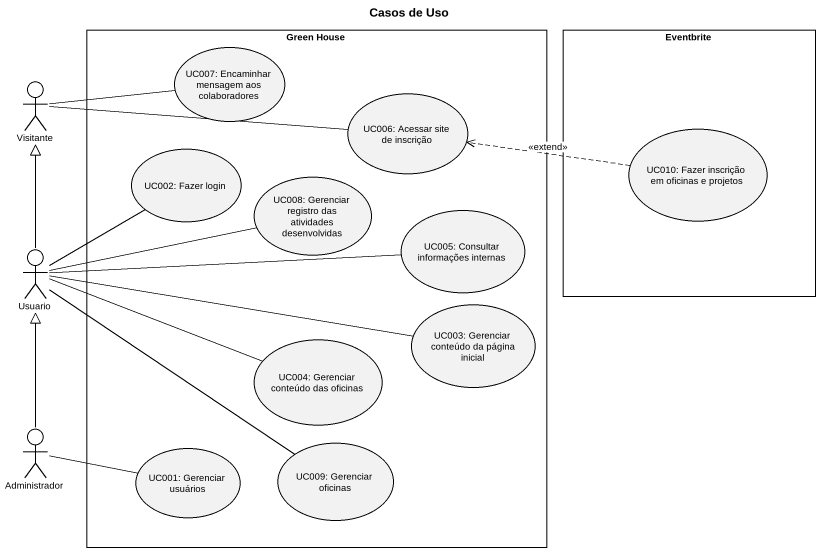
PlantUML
@startuml
title Casos de Uso
rectangle "Green House" as Green_House {
  usecase "UC007: Encaminhar mensagem aos colaboradores" as UC007_Encaminhar_mensagem
  usecase "UC006: Acessar site de inscrição" as UC006_Acessar_site_de
  usecase "UC002: Fazer login" as UC002_Fazer_login
  usecase "UC008: Gerenciar registro das atividades desenvolvidas" as UC008_Gerenciar_registro
  usecase "UC005: Consultar informações internas" as UC005_Consultar_informações
  usecase "UC003: Gerenciar conteúdo da página inicial" as UC003_Gerenciar_conteúdo_da
  usecase "UC004: Gerenciar conteúdo das oficinas" as UC004_Gerenciar_conteúdo
  usecase "UC001: Gerenciar usuários" as UC001_Gerenciar_usuários
  usecase "UC009: Gerenciar oficinas" as UC009_Gerenciar_oficinas
}
rectangle Eventbrite {
  usecase "UC010: Fazer inscrição em oficinas e projetos" as UC010_Fazer_inscrição_em
}
actor Visitante
actor Usuario
actor Administrador
Visitante -right- UC007_Encaminhar_mensagem
Visitante -right- UC006_Acessar_site_de
UC010_Fazer_inscrição_em .left.> UC006_Acessar_site_de : <<extend>>
Usuario -up-|> Visitante
Usuario -up- UC002_Fazer_login
Usuario -right- UC008_Gerenciar_registro
Usuario -right- UC005_Consultar_informações
Usuario -right- UC003_Gerenciar_conteúdo_da
Usuario -right- UC004_Gerenciar_conteúdo
Usuario -- UC009_Gerenciar_oficinas
Administrador -up-|> Usuario
Administrador -right- UC001_Gerenciar_usuários
@enduml
